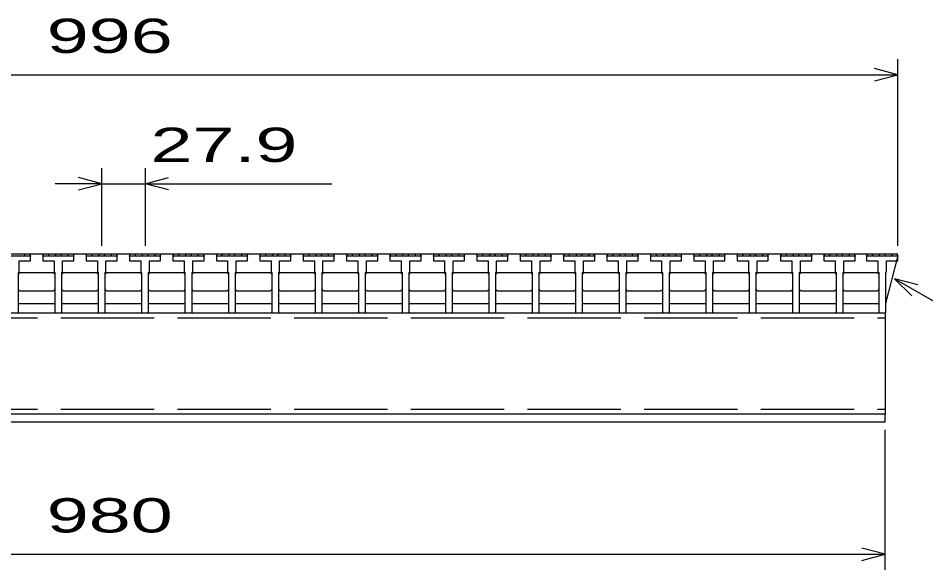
# Model space of a CAD drawing. Units: millimetres, scale not verified. Extents: x -1820 to 1731, y -1282 to 1054.
# Drawn here: x -988 to -405, y -738 to -384 of the extents above; entities that cross this region are included whole.
import ezdxf
from ezdxf.enums import TextEntityAlignment as Align

# ---------------------------------------------------------------- set-up
doc = ezdxf.new("R2010")
doc.units = ezdxf.units.MM
doc.header["$LTSCALE"] = 10
doc.linetypes.add('DASHED', pattern=[7.5, 6, -1.5])
doc.layers.add('16', color=3, linetype='Continuous', lineweight=25)
doc.layers.add('22', color=2, linetype='Continuous', lineweight=25)
doc.styles.add('ベクトル', font='')
doc.styles.get('ベクトル').set_extended_font_data('ベクトル')

msp = doc.modelspace()

# ---------------------------------------------------------------- linework, layer by layer
at = {"layer": '16'}
for p, q in [((-1419, -535.5), (-423, -535.5)), ((-984.4, -537), (-983.9, -535.5)), ((-983.9, -535.5), (-981, -535.5)), ((-981, -535.5), (-980.5, -537)), ((-972.6, -537), (-972.1, -535.5)), ((-972.1, -535.5), (-969.2, -535.5)), ((-969.2, -535.5), (-968.7, -537)), ((-964.55, -537), (-964.05, -535.5)), ((-964.05, -535.5), (-961.15, -535.5)), ((-961.15, -535.5), (-960.65, -537)), ((-956.5, -537), (-956, -535.5)), ((-956, -535.5), (-953.1, -535.5)), ((-953.1, -535.5), (-952.6, -537)), ((-944.7, -537), (-944.2, -535.5)), ((-944.2, -535.5), (-941.3, -535.5)), ((-941.3, -535.5), (-940.8, -537)), ((-936.65, -537), (-936.15, -535.5)), ((-936.15, -535.5), (-933.25, -535.5)), ((-933.25, -535.5), (-932.75, -537)), ((-928.6, -537), (-928.1, -535.5)), ((-928.1, -535.5), (-925.2, -535.5)), ((-925.2, -535.5), (-924.7, -537)), ((-916.8, -537), (-916.3, -535.5)), ((-916.3, -535.5), (-913.4, -535.5)), ((-913.4, -535.5), (-912.9, -537)), ((-908.75, -537), (-908.25, -535.5)), ((-908.25, -535.5), (-905.35, -535.5)), ((-905.35, -535.5), (-904.85, -537)), ((-900.7, -537), (-900.2, -535.5)), ((-900.2, -535.5), (-897.3, -535.5)), ((-897.3, -535.5), (-896.8, -537)), ((-888.9, -537), (-888.4, -535.5)), ((-888.4, -535.5), (-885.5, -535.5)), ((-885.5, -535.5), (-885, -537)), ((-880.85, -537), (-880.35, -535.5)), ((-880.35, -535.5), (-877.45, -535.5)), ((-877.45, -535.5), (-876.95, -537)), ((-872.8, -537), (-872.3, -535.5)), ((-872.3, -535.5), (-869.4, -535.5)), ((-869.4, -535.5), (-868.9, -537)), ((-861, -537), (-860.5, -535.5)), ((-860.5, -535.5), (-857.6, -535.5)), ((-857.6, -535.5), (-857.1, -537)), ((-852.95, -537), (-852.45, -535.5)), ((-852.45, -535.5), (-849.55, -535.5)), ((-849.55, -535.5), (-849.05, -537)), ((-844.9, -537), (-844.4, -535.5)), ((-844.4, -535.5), (-841.5, -535.5)), ((-841.5, -535.5), (-841, -537)), ((-833.1, -537), (-832.6, -535.5)), ((-832.6, -535.5), (-829.7, -535.5)), ((-829.7, -535.5), (-829.2, -537)), ((-825.05, -537), (-824.55, -535.5)), ((-824.55, -535.5), (-821.65, -535.5)), ((-821.65, -535.5), (-821.15, -537)), ((-817, -537), (-816.5, -535.5)), ((-816.5, -535.5), (-813.6, -535.5)), ((-813.6, -535.5), (-813.1, -537)), ((-805.2, -537), (-804.7, -535.5)), ((-804.7, -535.5), (-801.8, -535.5)), ((-801.8, -535.5), (-801.3, -537)), ((-797.15, -537), (-796.65, -535.5)), ((-796.65, -535.5), (-793.75, -535.5)), ((-793.75, -535.5), (-793.25, -537)), ((-789.1, -537), (-788.6, -535.5)), ((-788.6, -535.5), (-785.7, -535.5)), ((-785.7, -535.5), (-785.2, -537)), ((-777.3, -537), (-776.8, -535.5)), ((-776.8, -535.5), (-773.9, -535.5)), ((-773.9, -535.5), (-773.4, -537)), ((-769.25, -537), (-768.75, -535.5)), ((-768.75, -535.5), (-765.85, -535.5)), ((-765.85, -535.5), (-765.35, -537)), ((-761.2, -537), (-760.7, -535.5)), ((-760.7, -535.5), (-757.8, -535.5)), ((-757.8, -535.5), (-757.3, -537)), ((-749.4, -537), (-748.9, -535.5)), ((-748.9, -535.5), (-746, -535.5)), ((-746, -535.5), (-745.5, -537)), ((-741.35, -537), (-740.85, -535.5)), ((-740.85, -535.5), (-737.95, -535.5)), ((-737.95, -535.5), (-737.45, -537)), ((-733.3, -537), (-732.8, -535.5)), ((-732.8, -535.5), (-729.9, -535.5)), ((-729.9, -535.5), (-729.4, -537)), ((-721.5, -537), (-721, -535.5)), ((-721, -535.5), (-718.1, -535.5)), ((-718.1, -535.5), (-717.6, -537)), ((-713.45, -537), (-712.95, -535.5)), ((-712.95, -535.5), (-710.05, -535.5)), ((-710.05, -535.5), (-709.55, -537)), ((-705.4, -537), (-704.9, -535.5)), ((-704.9, -535.5), (-702, -535.5)), ((-702, -535.5), (-701.5, -537)), ((-693.6, -537), (-693.1, -535.5)), ((-693.1, -535.5), (-690.2, -535.5)), ((-690.2, -535.5), (-689.7, -537)), ((-685.55, -537), (-685.05, -535.5)), ((-685.05, -535.5), (-682.15, -535.5)), ((-682.15, -535.5), (-681.65, -537)), ((-677.5, -537), (-677, -535.5)), ((-677, -535.5), (-674.1, -535.5)), ((-674.1, -535.5), (-673.6, -537)), ((-665.7, -537), (-665.2, -535.5)), ((-665.2, -535.5), (-662.3, -535.5)), ((-662.3, -535.5), (-661.8, -537)), ((-657.65, -537), (-657.15, -535.5)), ((-657.15, -535.5), (-654.25, -535.5)), ((-654.25, -535.5), (-653.75, -537)), ((-649.6, -537), (-649.1, -535.5)), ((-649.1, -535.5), (-646.2, -535.5)), ((-646.2, -535.5), (-645.7, -537)), ((-637.8, -537), (-637.3, -535.5)), ((-637.3, -535.5), (-634.4, -535.5)), ((-634.4, -535.5), (-633.9, -537)), ((-629.75, -537), (-629.25, -535.5)), ((-629.25, -535.5), (-626.35, -535.5)), ((-626.35, -535.5), (-625.85, -537)), ((-621.7, -537), (-621.2, -535.5)), ((-621.2, -535.5), (-618.3, -535.5)), ((-618.3, -535.5), (-617.8, -537)), ((-609.9, -537), (-609.4, -535.5)), ((-609.4, -535.5), (-606.5, -535.5)), ((-606.5, -535.5), (-606, -537)), ((-601.85, -537), (-601.35, -535.5)), ((-601.35, -535.5), (-598.45, -535.5)), ((-598.45, -535.5), (-597.95, -537)), ((-593.8, -537), (-593.3, -535.5)), ((-593.3, -535.5), (-590.4, -535.5)), ((-590.4, -535.5), (-589.9, -537)), ((-582, -537), (-581.5, -535.5)), ((-581.5, -535.5), (-578.6, -535.5)), ((-578.6, -535.5), (-578.1, -537)), ((-573.95, -537), (-573.45, -535.5)), ((-573.45, -535.5), (-570.55, -535.5)), ((-570.55, -535.5), (-570.05, -537)), ((-565.9, -537), (-565.4, -535.5)), ((-565.4, -535.5), (-562.5, -535.5)), ((-562.5, -535.5), (-562, -537)), ((-554.1, -537), (-553.6, -535.5)), ((-553.6, -535.5), (-550.7, -535.5)), ((-550.7, -535.5), (-550.2, -537)), ((-546.05, -537), (-545.55, -535.5)), ((-545.55, -535.5), (-542.65, -535.5)), ((-542.65, -535.5), (-542.15, -537)), ((-538, -537), (-537.5, -535.5)), ((-537.5, -535.5), (-534.6, -535.5)), ((-534.6, -535.5), (-534.1, -537)), ((-526.2, -537), (-525.7, -535.5)), ((-525.7, -535.5), (-522.8, -535.5)), ((-522.8, -535.5), (-522.3, -537)), ((-518.15, -537), (-517.65, -535.5)), ((-517.65, -535.5), (-514.75, -535.5)), ((-514.75, -535.5), (-514.25, -537)), ((-510.1, -537), (-509.6, -535.5)), ((-509.6, -535.5), (-506.7, -535.5)), ((-506.7, -535.5), (-506.2, -537)), ((-498.3, -537), (-497.8, -535.5)), ((-497.8, -535.5), (-494.9, -535.5)), ((-494.9, -535.5), (-494.4, -537)), ((-490.25, -537), (-489.75, -535.5)), ((-489.75, -535.5), (-486.85, -535.5)), ((-486.85, -535.5), (-486.35, -537)), ((-482.2, -537), (-481.7, -535.5)), ((-481.7, -535.5), (-478.8, -535.5)), ((-478.8, -535.5), (-478.3, -537)), ((-470.4, -537), (-469.9, -535.5)), ((-469.9, -535.5), (-467, -535.5)), ((-467, -535.5), (-466.5, -537)), ((-462.35, -537), (-461.85, -535.5)), ((-461.85, -535.5), (-458.95, -535.5)), ((-458.95, -535.5), (-458.45, -537)), ((-454.3, -537), (-453.8, -535.5)), ((-453.8, -535.5), (-450.9, -535.5)), ((-450.9, -535.5), (-450.4, -537)), ((-443, -537), (-442.5, -535.5)), ((-442.5, -535.5), (-439.6, -535.5)), ((-439.6, -535.5), (-439.1, -537)), ((-434.95, -537), (-434.45, -535.5)), ((-434.45, -535.5), (-431.55, -535.5)), ((-431.55, -535.5), (-431.05, -537)), ((-426.9, -537), (-426.4, -535.5)), ((-426.4, -535.5), (-423.5, -535.5)), ((-423.5, -535.5), (-423, -537)), ((-980.5, -537), (-1000.5, -537)), ((-987.75, -547), (-987.75, -540)), ((-987.75, -540), (-980.5, -540)), ((-980.5, -540), (-980.5, -537)), ((-972.6, -537), (-972.6, -540)), ((-952.6, -537), (-972.6, -537)), ((-972.6, -540), (-965.35, -540)), ((-965.35, -540), (-965.35, -547)), ((-959.85, -547), (-959.85, -540)), ((-959.85, -540), (-952.6, -540)), ((-952.6, -540), (-952.6, -537)), ((-944.7, -537), (-944.7, -540)), ((-924.7, -537), (-944.7, -537)), ((-944.7, -540), (-937.45, -540)), ((-937.45, -540), (-937.45, -547)), ((-931.95, -547), (-931.95, -540)), ((-931.95, -540), (-924.7, -540)), ((-924.7, -540), (-924.7, -537)), ((-916.8, -537), (-916.8, -540)), ((-896.8, -537), (-916.8, -537)), ((-916.8, -540), (-909.55, -540)), ((-909.55, -540), (-909.55, -547)), ((-904.05, -547), (-904.05, -540)), ((-904.05, -540), (-896.8, -540)), ((-896.8, -540), (-896.8, -537)), ((-888.9, -537), (-888.9, -540)), ((-868.9, -537), (-888.9, -537)), ((-888.9, -540), (-881.65, -540)), ((-881.65, -540), (-881.65, -547)), ((-876.15, -547), (-876.15, -540)), ((-876.15, -540), (-868.9, -540)), ((-868.9, -540), (-868.9, -537)), ((-861, -537), (-861, -540)), ((-841, -537), (-861, -537)), ((-861, -540), (-853.75, -540)), ((-853.75, -540), (-853.75, -547)), ((-848.25, -547), (-848.25, -540)), ((-848.25, -540), (-841, -540)), ((-841, -540), (-841, -537)), ((-833.1, -537), (-833.1, -540)), ((-813.1, -537), (-833.1, -537)), ((-833.1, -540), (-825.85, -540)), ((-825.85, -540), (-825.85, -547)), ((-820.35, -547), (-820.35, -540)), ((-820.35, -540), (-813.1, -540)), ((-813.1, -540), (-813.1, -537)), ((-805.2, -537), (-805.2, -540)), ((-785.2, -537), (-805.2, -537)), ((-805.2, -540), (-797.95, -540)), ((-797.95, -540), (-797.95, -547)), ((-792.45, -547), (-792.45, -540)), ((-792.45, -540), (-785.2, -540)), ((-785.2, -540), (-785.2, -537)), ((-777.3, -537), (-777.3, -540)), ((-757.3, -537), (-777.3, -537)), ((-777.3, -540), (-770.05, -540)), ((-770.05, -540), (-770.05, -547)), ((-764.55, -547), (-764.55, -540)), ((-764.55, -540), (-757.3, -540)), ((-757.3, -540), (-757.3, -537)), ((-749.4, -537), (-749.4, -540)), ((-729.4, -537), (-749.4, -537)), ((-749.4, -540), (-742.15, -540)), ((-742.15, -540), (-742.15, -547)), ((-736.65, -547), (-736.65, -540)), ((-736.65, -540), (-729.4, -540)), ((-729.4, -540), (-729.4, -537)), ((-721.5, -537), (-721.5, -540)), ((-701.5, -537), (-721.5, -537)), ((-721.5, -540), (-714.25, -540)), ((-714.25, -540), (-714.25, -547)), ((-708.75, -547), (-708.75, -540)), ((-708.75, -540), (-701.5, -540)), ((-701.5, -540), (-701.5, -537)), ((-693.6, -537), (-693.6, -540)), ((-673.6, -537), (-693.6, -537)), ((-693.6, -540), (-686.35, -540)), ((-686.35, -540), (-686.35, -547)), ((-680.85, -547), (-680.85, -540)), ((-680.85, -540), (-673.6, -540)), ((-673.6, -540), (-673.6, -537)), ((-665.7, -537), (-665.7, -540)), ((-645.7, -537), (-665.7, -537)), ((-665.7, -540), (-658.45, -540)), ((-658.45, -540), (-658.45, -547)), ((-652.95, -547), (-652.95, -540)), ((-652.95, -540), (-645.7, -540)), ((-645.7, -540), (-645.7, -537)), ((-637.8, -537), (-637.8, -540)), ((-617.8, -537), (-637.8, -537)), ((-637.8, -540), (-630.55, -540)), ((-630.55, -540), (-630.55, -547)), ((-625.05, -547), (-625.05, -540)), ((-625.05, -540), (-617.8, -540)), ((-617.8, -540), (-617.8, -537)), ((-609.9, -537), (-609.9, -540)), ((-589.9, -537), (-609.9, -537)), ((-609.9, -540), (-602.65, -540)), ((-602.65, -540), (-602.65, -547)), ((-597.15, -547), (-597.15, -540)), ((-597.15, -540), (-589.9, -540)), ((-589.9, -540), (-589.9, -537)), ((-582, -537), (-582, -540)), ((-562, -537), (-582, -537)), ((-582, -540), (-574.75, -540)), ((-574.75, -540), (-574.75, -547)), ((-569.25, -547), (-569.25, -540)), ((-569.25, -540), (-562, -540)), ((-562, -540), (-562, -537)), ((-554.1, -537), (-554.1, -540)), ((-534.1, -537), (-554.1, -537)), ((-554.1, -540), (-546.85, -540)), ((-546.85, -540), (-546.85, -547)), ((-541.35, -547), (-541.35, -540)), ((-541.35, -540), (-534.1, -540)), ((-534.1, -540), (-534.1, -537)), ((-526.2, -537), (-526.2, -540)), ((-506.2, -537), (-526.2, -537)), ((-526.2, -540), (-518.95, -540)), ((-518.95, -540), (-518.95, -547)), ((-513.45, -547), (-513.45, -540)), ((-513.45, -540), (-506.2, -540)), ((-506.2, -540), (-506.2, -537)), ((-498.3, -537), (-498.3, -540)), ((-478.3, -537), (-498.3, -537)), ((-498.3, -540), (-491.05, -540)), ((-491.05, -540), (-491.05, -547)), ((-485.55, -547), (-485.55, -540)), ((-485.55, -540), (-478.3, -540)), ((-478.3, -540), (-478.3, -537)), ((-470.4, -537), (-470.4, -540)), ((-450.4, -537), (-470.4, -537)), ((-470.4, -540), (-463.15, -540)), ((-463.15, -540), (-463.15, -547)), ((-457.65, -547), (-457.65, -540)), ((-457.65, -540), (-450.4, -540)), ((-450.4, -540), (-450.4, -537)), ((-443, -537), (-443, -540)), ((-423, -537), (-443, -537)), ((-443, -540), (-435.75, -540)), ((-435.75, -540), (-435.75, -547)), ((-430.75, -567.5), (-423, -537.5)), ((-430.25, -547), (-430.25, -540)), ((-430.25, -540), (-423, -540)), ((-423, -540), (-423, -537)), ((-988.25, -547.5), (-987.75, -547)), ((-988.25, -573.5), (-988.25, -547.5)), ((-988.25, -548.5), (-987.25, -547.5)), ((-987.25, -547.5), (-965.85, -547.5)), ((-965.85, -547.5), (-964.85, -548.5)), ((-965.35, -547), (-964.85, -547.5)), ((-964.85, -547.5), (-964.85, -573.5)), ((-960.35, -547.5), (-959.85, -547)), ((-960.35, -573.5), (-960.35, -547.5)), ((-960.35, -548.5), (-959.35, -547.5)), ((-959.35, -547.5), (-937.95, -547.5)), ((-937.95, -547.5), (-936.95, -548.5)), ((-937.45, -547), (-936.95, -547.5)), ((-936.95, -547.5), (-936.95, -573.5)), ((-932.45, -547.5), (-931.95, -547)), ((-932.45, -573.5), (-932.45, -547.5)), ((-932.45, -548.5), (-931.45, -547.5)), ((-931.45, -547.5), (-910.05, -547.5)), ((-910.05, -547.5), (-909.05, -548.5)), ((-909.55, -547), (-909.05, -547.5)), ((-909.05, -547.5), (-909.05, -573.5)), ((-904.55, -547.5), (-904.05, -547)), ((-904.55, -573.5), (-904.55, -547.5)), ((-904.55, -548.5), (-903.55, -547.5)), ((-903.55, -547.5), (-882.15, -547.5)), ((-882.15, -547.5), (-881.15, -548.5)), ((-881.65, -547), (-881.15, -547.5)), ((-881.15, -547.5), (-881.15, -573.5)), ((-876.65, -547.5), (-876.15, -547)), ((-876.65, -573.5), (-876.65, -547.5)), ((-876.65, -548.5), (-875.65, -547.5)), ((-875.65, -547.5), (-854.25, -547.5)), ((-854.25, -547.5), (-853.25, -548.5)), ((-853.75, -547), (-853.25, -547.5)), ((-853.25, -547.5), (-853.25, -573.5)), ((-848.75, -547.5), (-848.25, -547)), ((-848.75, -573.5), (-848.75, -547.5)), ((-848.75, -548.5), (-847.75, -547.5)), ((-847.75, -547.5), (-826.35, -547.5)), ((-826.35, -547.5), (-825.35, -548.5)), ((-825.85, -547), (-825.35, -547.5)), ((-825.35, -547.5), (-825.35, -573.5)), ((-820.85, -547.5), (-820.35, -547)), ((-820.85, -573.5), (-820.85, -547.5)), ((-820.85, -548.5), (-819.85, -547.5)), ((-819.85, -547.5), (-798.45, -547.5)), ((-798.45, -547.5), (-797.45, -548.5)), ((-797.95, -547), (-797.45, -547.5)), ((-797.45, -547.5), (-797.45, -573.5)), ((-792.95, -547.5), (-792.45, -547)), ((-792.95, -573.5), (-792.95, -547.5)), ((-792.95, -548.5), (-791.95, -547.5)), ((-791.95, -547.5), (-770.55, -547.5)), ((-770.55, -547.5), (-769.55, -548.5)), ((-770.05, -547), (-769.55, -547.5)), ((-769.55, -547.5), (-769.55, -573.5)), ((-765.05, -547.5), (-764.55, -547)), ((-765.05, -573.5), (-765.05, -547.5)), ((-765.05, -548.5), (-764.05, -547.5)), ((-764.05, -547.5), (-742.65, -547.5)), ((-742.65, -547.5), (-741.65, -548.5)), ((-742.15, -547), (-741.65, -547.5)), ((-741.65, -547.5), (-741.65, -573.5)), ((-737.15, -547.5), (-736.65, -547)), ((-737.15, -573.5), (-737.15, -547.5)), ((-737.15, -548.5), (-736.15, -547.5)), ((-736.15, -547.5), (-714.75, -547.5)), ((-714.75, -547.5), (-713.75, -548.5)), ((-714.25, -547), (-713.75, -547.5)), ((-713.75, -547.5), (-713.75, -573.5)), ((-709.25, -547.5), (-708.75, -547)), ((-709.25, -573.5), (-709.25, -547.5)), ((-709.25, -548.5), (-708.25, -547.5)), ((-708.25, -547.5), (-686.85, -547.5)), ((-686.85, -547.5), (-685.85, -548.5)), ((-686.35, -547), (-685.85, -547.5)), ((-685.85, -547.5), (-685.85, -573.5)), ((-681.35, -547.5), (-680.85, -547)), ((-681.35, -573.5), (-681.35, -547.5)), ((-681.35, -548.5), (-680.35, -547.5)), ((-680.35, -547.5), (-658.95, -547.5)), ((-658.95, -547.5), (-657.95, -548.5)), ((-658.45, -547), (-657.95, -547.5)), ((-657.95, -547.5), (-657.95, -573.5)), ((-653.45, -547.5), (-652.95, -547)), ((-653.45, -573.5), (-653.45, -547.5)), ((-653.45, -548.5), (-652.45, -547.5)), ((-652.45, -547.5), (-631.05, -547.5)), ((-631.05, -547.5), (-630.05, -548.5)), ((-630.55, -547), (-630.05, -547.5)), ((-630.05, -547.5), (-630.05, -573.5)), ((-625.55, -547.5), (-625.05, -547)), ((-625.55, -573.5), (-625.55, -547.5)), ((-625.55, -548.5), (-624.55, -547.5)), ((-624.55, -547.5), (-603.15, -547.5)), ((-603.15, -547.5), (-602.15, -548.5)), ((-602.65, -547), (-602.15, -547.5)), ((-602.15, -547.5), (-602.15, -573.5)), ((-597.65, -547.5), (-597.15, -547)), ((-597.65, -573.5), (-597.65, -547.5)), ((-597.65, -548.5), (-596.65, -547.5)), ((-596.65, -547.5), (-575.25, -547.5)), ((-575.25, -547.5), (-574.25, -548.5)), ((-574.75, -547), (-574.25, -547.5)), ((-574.25, -547.5), (-574.25, -573.5)), ((-569.75, -547.5), (-569.25, -547)), ((-569.75, -573.5), (-569.75, -547.5)), ((-569.75, -548.5), (-568.75, -547.5)), ((-568.75, -547.5), (-547.35, -547.5)), ((-547.35, -547.5), (-546.35, -548.5)), ((-546.85, -547), (-546.35, -547.5)), ((-546.35, -547.5), (-546.35, -573.5)), ((-541.85, -547.5), (-541.35, -547)), ((-541.85, -573.5), (-541.85, -547.5)), ((-541.85, -548.5), (-540.85, -547.5)), ((-540.85, -547.5), (-519.45, -547.5)), ((-519.45, -547.5), (-518.45, -548.5)), ((-518.95, -547), (-518.45, -547.5)), ((-518.45, -547.5), (-518.45, -573.5)), ((-513.95, -547.5), (-513.45, -547)), ((-513.95, -573.5), (-513.95, -547.5)), ((-513.95, -548.5), (-512.95, -547.5)), ((-512.95, -547.5), (-491.55, -547.5)), ((-491.55, -547.5), (-490.55, -548.5)), ((-491.05, -547), (-490.55, -547.5)), ((-490.55, -547.5), (-490.55, -573.5)), ((-486.05, -547.5), (-485.55, -547)), ((-486.05, -573.5), (-486.05, -547.5)), ((-486.05, -548.5), (-485.05, -547.5)), ((-485.05, -547.5), (-463.65, -547.5)), ((-463.65, -547.5), (-462.65, -548.5)), ((-463.15, -547), (-462.65, -547.5)), ((-462.65, -547.5), (-462.65, -573.5)), ((-458.15, -547.5), (-457.65, -547)), ((-458.15, -573.5), (-458.15, -547.5)), ((-458.15, -548.5), (-457.15, -547.5)), ((-457.15, -547.5), (-436.25, -547.5)), ((-436.25, -547.5), (-435.25, -548.5)), ((-435.75, -547), (-435.25, -547.5)), ((-435.25, -547.5), (-435.25, -573.5)), ((-430.75, -547.5), (-430.25, -547)), ((-430.75, -573.5), (-430.75, -547.5)), ((-987.25, -559.5), (-988.25, -558.5)), ((-965.85, -559.5), (-987.25, -559.5)), ((-964.85, -558.5), (-965.85, -559.5)), ((-959.35, -559.5), (-960.35, -558.5)), ((-937.95, -559.5), (-959.35, -559.5)), ((-936.95, -558.5), (-937.95, -559.5)), ((-931.45, -559.5), (-932.45, -558.5)), ((-910.05, -559.5), (-931.45, -559.5)), ((-909.05, -558.5), (-910.05, -559.5)), ((-903.55, -559.5), (-904.55, -558.5)), ((-882.15, -559.5), (-903.55, -559.5)), ((-881.15, -558.5), (-882.15, -559.5)), ((-875.65, -559.5), (-876.65, -558.5)), ((-854.25, -559.5), (-875.65, -559.5)), ((-853.25, -558.5), (-854.25, -559.5)), ((-847.75, -559.5), (-848.75, -558.5)), ((-826.35, -559.5), (-847.75, -559.5)), ((-825.35, -558.5), (-826.35, -559.5)), ((-819.85, -559.5), (-820.85, -558.5)), ((-798.45, -559.5), (-819.85, -559.5)), ((-797.45, -558.5), (-798.45, -559.5)), ((-791.95, -559.5), (-792.95, -558.5)), ((-770.55, -559.5), (-791.95, -559.5)), ((-769.55, -558.5), (-770.55, -559.5)), ((-764.05, -559.5), (-765.05, -558.5)), ((-742.65, -559.5), (-764.05, -559.5)), ((-741.65, -558.5), (-742.65, -559.5)), ((-736.15, -559.5), (-737.15, -558.5)), ((-714.75, -559.5), (-736.15, -559.5)), ((-713.75, -558.5), (-714.75, -559.5)), ((-708.25, -559.5), (-709.25, -558.5)), ((-686.85, -559.5), (-708.25, -559.5)), ((-685.85, -558.5), (-686.85, -559.5)), ((-680.35, -559.5), (-681.35, -558.5)), ((-658.95, -559.5), (-680.35, -559.5)), ((-657.95, -558.5), (-658.95, -559.5)), ((-652.45, -559.5), (-653.45, -558.5)), ((-631.05, -559.5), (-652.45, -559.5)), ((-630.05, -558.5), (-631.05, -559.5)), ((-624.55, -559.5), (-625.55, -558.5)), ((-603.15, -559.5), (-624.55, -559.5)), ((-602.15, -558.5), (-603.15, -559.5)), ((-596.65, -559.5), (-597.65, -558.5)), ((-575.25, -559.5), (-596.65, -559.5)), ((-574.25, -558.5), (-575.25, -559.5)), ((-568.75, -559.5), (-569.75, -558.5)), ((-547.35, -559.5), (-568.75, -559.5)), ((-546.35, -558.5), (-547.35, -559.5)), ((-540.85, -559.5), (-541.85, -558.5)), ((-519.45, -559.5), (-540.85, -559.5)), ((-518.45, -558.5), (-519.45, -559.5)), ((-512.95, -559.5), (-513.95, -558.5)), ((-491.55, -559.5), (-512.95, -559.5)), ((-490.55, -558.5), (-491.55, -559.5)), ((-485.05, -559.5), (-486.05, -558.5)), ((-463.65, -559.5), (-485.05, -559.5)), ((-462.65, -558.5), (-463.65, -559.5)), ((-457.15, -559.5), (-458.15, -558.5)), ((-436.25, -559.5), (-457.15, -559.5)), ((-435.25, -558.5), (-436.25, -559.5)), ((-988.25, -567.5), (-964.85, -567.5)), ((-960.35, -567.5), (-936.95, -567.5)), ((-932.45, -567.5), (-909.05, -567.5)), ((-904.55, -567.5), (-881.15, -567.5)), ((-876.65, -567.5), (-853.25, -567.5)), ((-848.75, -567.5), (-825.35, -567.5)), ((-820.85, -567.5), (-797.45, -567.5)), ((-792.95, -567.5), (-769.55, -567.5)), ((-765.05, -567.5), (-741.65, -567.5)), ((-737.15, -567.5), (-713.75, -567.5)), ((-709.25, -567.5), (-685.85, -567.5)), ((-681.35, -567.5), (-657.95, -567.5)), ((-653.45, -567.5), (-630.05, -567.5)), ((-625.55, -567.5), (-602.15, -567.5)), ((-597.65, -567.5), (-574.25, -567.5)), ((-569.75, -567.5), (-546.35, -567.5)), ((-541.85, -567.5), (-518.45, -567.5)), ((-513.95, -567.5), (-490.55, -567.5)), ((-486.05, -567.5), (-462.65, -567.5)), ((-458.15, -567.5), (-435.25, -567.5)), ((-1411, -573.5), (-431, -573.5)), ((-992.75, -573.5), (-988.25, -573.5)), ((-964.85, -573.5), (-960.35, -573.5)), ((-936.95, -573.5), (-932.45, -573.5)), ((-909.05, -573.5), (-904.55, -573.5)), ((-881.15, -573.5), (-876.65, -573.5)), ((-853.25, -573.5), (-848.75, -573.5)), ((-825.35, -573.5), (-820.85, -573.5)), ((-797.45, -573.5), (-792.95, -573.5)), ((-769.55, -573.5), (-765.05, -573.5)), ((-741.65, -573.5), (-737.15, -573.5)), ((-713.75, -573.5), (-709.25, -573.5)), ((-685.85, -573.5), (-681.35, -573.5)), ((-657.95, -573.5), (-653.45, -573.5)), ((-630.05, -573.5), (-625.55, -573.5)), ((-602.15, -573.5), (-597.65, -573.5)), ((-574.25, -573.5), (-569.75, -573.5)), ((-546.35, -573.5), (-541.85, -573.5)), ((-518.45, -573.5), (-513.95, -573.5)), ((-490.55, -573.5), (-486.05, -573.5)), ((-462.65, -573.5), (-458.15, -573.5)), ((-435.25, -573.5), (-430.75, -573.5)), ((-431, -573.5), (-431, -638.5)), ((-431, -638.5), (-1411, -638.5)), ((-431, -643.5), (-431, -638.5)), ((-1411, -643.5), (-431, -643.5))]:
    msp.add_line(p, q, dxfattribs=at)
at = {"layer": '16', "linetype": 'DASHED'}
for p, q in [((-1411, -576.7), (-431, -576.7)), ((-1411, -635.3), (-431, -635.3))]:
    msp.add_line(p, q, dxfattribs=at)
at = {"layer": '22', "color": 4}
for p, q in [((-423, -530.5), (-423, -410.5)), ((-423, -420.5), (-438, -416.5)), ((-1419, -420.5), (-423, -420.5)), ((-438, -424.5), (-423, -420.5)), ((-934.7, -530.5), (-934.7, -480.5)), ((-906.8, -480.5), (-906.8, -530.5)), ((-934.7, -490.5), (-949.7, -486.5)), ((-906.8, -490.5), (-891.8, -486.5)), ((-934.7, -490.5), (-964.7, -490.5)), ((-949.7, -494.5), (-934.7, -490.5)), ((-934.7, -490.5), (-906.8, -490.5)), ((-891.8, -494.5), (-906.8, -490.5)), ((-906.8, -490.5), (-786.8, -490.5)), ((-410, -555.5), (-425, -551.5)), ((-414, -562.5), (-425, -551.5)), ((-388, -572.9), (-425, -551.5)), ((-431, -738.5), (-431, -648.5)), ((-1411, -728.5), (-431, -728.5)), ((-431, -728.5), (-446, -724.5)), ((-446, -732.5), (-431, -728.5))]:
    msp.add_line(p, q, dxfattribs=at)

# ---------------------------------------------------------------- texts
at = {"layer": '22', "style": 'ベクトル', "width": 1.65}
for s, p in [(' 996 ', (-983.5, -395.5)), (' 27.9 ', (-916.8, -465.5)), (' 980 ', (-983.5, -703.5))]:
    msp.add_text(s, height=21.99, dxfattribs=at).set_placement(p, align=Align.MIDDLE_LEFT)

doc.saveas('drawing.dxf')
